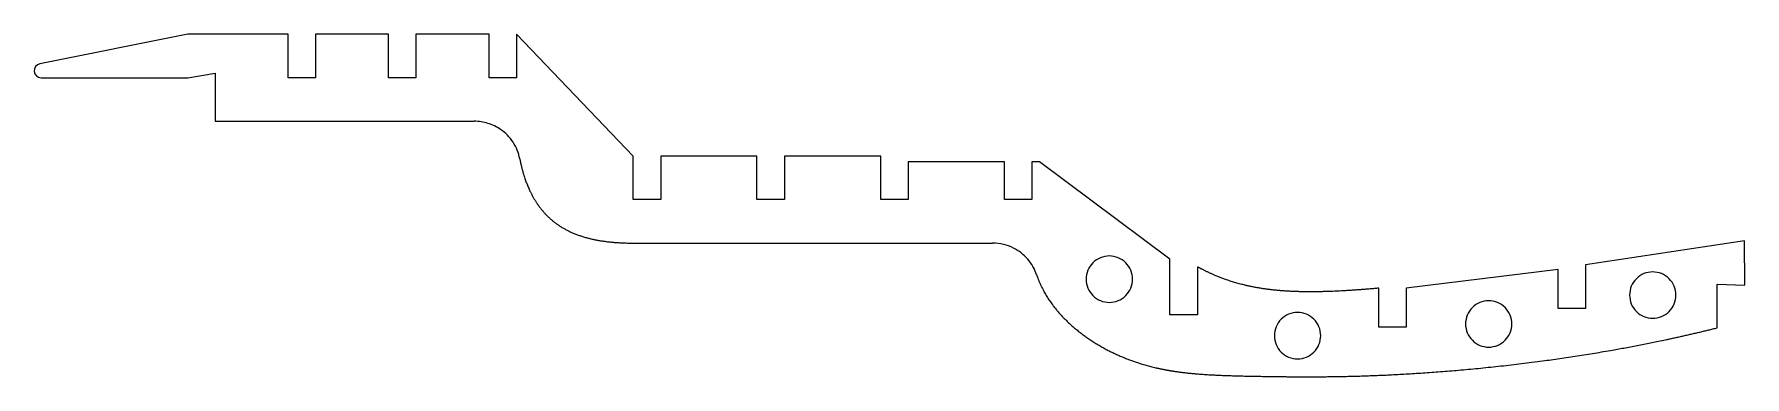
# Model space of a CAD drawing. Header units: inches. Extents: x -4.9 to 2.48, y -2.08 to -0.6.
import ezdxf

# ---------------------------------------------------------------- set-up
doc = ezdxf.new("R2010")
doc.units = ezdxf.units.IN
doc.layers.get('0').update_dxf_attribs({"linetype": 'CONTINUOUS'})

msp = doc.modelspace()

# ---------------------------------------------------------------- linework, layer by layer
for p, q in [((-4.2352, -0.6), (-4.873, -0.7281)), ((-3.8022, -0.6), (-4.2352, -0.6)), ((-3.8022, -0.7875), (-3.8022, -0.6)), ((-3.3691, -0.6), (-3.6841, -0.6)), ((-3.6841, -0.6), (-3.6841, -0.7875)), ((-3.3691, -0.7875), (-3.3691, -0.6)), ((-2.9361, -0.6), (-3.251, -0.6)), ((-3.251, -0.6), (-3.251, -0.7875)), ((-2.9361, -0.7875), (-2.9361, -0.6)), ((-2.3141, -1.125), (-2.818, -0.6)), ((-2.818, -0.6), (-2.818, -0.7875)), ((-4.8671, -0.7875), (-4.2352, -0.7875)), ((-4.2352, -0.7875), (-4.1171, -0.7675)), ((-4.1171, -0.7675), (-4.1171, -0.975)), ((-3.6841, -0.7875), (-3.8022, -0.7875)), ((-3.251, -0.7875), (-3.3691, -0.7875)), ((-2.818, -0.7875), (-2.9361, -0.7875)), ((-4.1171, -0.975), (-2.9998, -0.975)), ((-2.3141, -1.3125), (-2.3141, -1.125)), ((-1.7808, -1.125), (-2.196, -1.125)), ((-2.196, -1.125), (-2.196, -1.3125)), ((-1.7808, -1.3125), (-1.7808, -1.125)), ((-1.2474, -1.125), (-1.6627, -1.125)), ((-1.6627, -1.125), (-1.6627, -1.3125)), ((-1.2474, -1.3125), (-1.2474, -1.125)), ((-0.7141, -1.15), (-1.1293, -1.15)), ((-1.1293, -1.15), (-1.1293, -1.3125)), ((-0.7141, -1.3125), (-0.7141, -1.15)), ((-0.5625, -1.15), (-0.596, -1.15)), ((-0.596, -1.15), (-0.596, -1.3125)), ((0, -1.5695), (-0.5625, -1.15)), ((-2.196, -1.3125), (-2.3141, -1.3125)), ((-1.6627, -1.3125), (-1.7808, -1.3125)), ((-1.1293, -1.3125), (-1.2474, -1.3125)), ((-0.596, -1.3125), (-0.7141, -1.3125)), ((-2.3141, -1.5), (-0.7647, -1.5)), ((2.4775, -1.4901), (1.7913, -1.5942)), ((2.4784, -1.6818), (2.4775, -1.4901)), ((0, -1.8095), (0, -1.5695)), ((0.1181, -1.6021), (0.1181, -1.8095)), ((1.6732, -1.6142), (1.0181, -1.6944)), ((1.6732, -1.7817), (1.6732, -1.6142)), ((1.7913, -1.5942), (1.7913, -1.7817)), ((0.9, -1.8619), (0.9, -1.6944)), ((1.0181, -1.6944), (1.0181, -1.8619)), ((2.3594, -1.8651), (2.3594, -1.6776)), ((2.3594, -1.6776), (2.4784, -1.6818)), ((0.1181, -1.8095), (0, -1.8095)), ((1.7913, -1.7817), (1.6732, -1.7817)), ((1.0181, -1.8619), (0.9, -1.8619))]:
    msp.add_line(p, q)
msp.add_arc((-4.8671, -0.7575), 0.03, 101.35553, 270)
for points, degree, knots in [([(-2.8034, -1.1373), (-2.8083, -1.1117), (-2.8182, -1.0873), (-2.8467, -1.0437), (-2.8651, -1.0249), (-2.9031, -0.9988), (-2.9213, -0.99), (-2.9597, -0.978), (-2.9797, -0.975), (-2.9998, -0.975)], 3, [0, 0, 0, 0, 0.1984474, 0.1984474, 0.3968948, 0.3968948, 0.5501091, 0.5501091, 0.7033234, 0.7033234, 0.7033234, 0.7033234]), ([(-2.8034, -1.1373), (-2.7978, -1.1666), (-2.7835, -1.2243), (-2.7528, -1.3054), (-2.6899, -1.4002), (-2.5827, -1.467), (-2.465, -1.494), (-2.3676, -1.5), (-2.3141, -1.5)], 5, [0.2041995, 0.2041995, 0.2041995, 0.2041995, 0.2041995, 0.2041995, 0.4, 0.6, 0.8, 1, 1, 1, 1, 1, 1]), ([(-0.575, -1.6367), (-0.5832, -1.612), (-0.5962, -1.5892), (-0.6302, -1.5497), (-0.6509, -1.5335), (-0.6881, -1.5146), (-0.7029, -1.5092), (-0.7334, -1.5018), (-0.749, -1.5), (-0.7647, -1.5)], 3, [0, 0, 0, 0, 0.1984474, 0.1984474, 0.3968948, 0.3968948, 0.5164505, 0.5164505, 0.6360063, 0.6360063, 0.6360063, 0.6360063]), ([(-0.2614, -1.7557), (-0.2737, -1.7557), (-0.2882, -1.7528), (-0.311, -1.7434), (-0.3233, -1.7351), (-0.3408, -1.7177), (-0.349, -1.7054), (-0.3585, -1.6825), (-0.3614, -1.668), (-0.3614, -1.6433), (-0.3585, -1.6288), (-0.349, -1.606), (-0.3408, -1.5936), (-0.3233, -1.5762), (-0.311, -1.5679), (-0.2882, -1.5585), (-0.2737, -1.5556), (-0.249, -1.5556), (-0.2345, -1.5585), (-0.2117, -1.5679), (-0.1994, -1.5762), (-0.1819, -1.5936), (-0.1737, -1.6059), (-0.1642, -1.6288), (-0.1614, -1.6433), (-0.1614, -1.668), (-0.1642, -1.6825), (-0.1737, -1.7054), (-0.1819, -1.7177), (-0.1994, -1.7352), (-0.2117, -1.7434), (-0.2345, -1.7528), (-0.249, -1.7557), (-0.2614, -1.7557)], 3, [0, 0, 0, 0, 0.094038, 0.094038, 0.188103, 0.188103, 0.282174, 0.282174, 0.376278, 0.376278, 0.470384, 0.470384, 0.564462, 0.564462, 0.658533, 0.658533, 0.752569, 0.752569, 0.846589, 0.846589, 0.940644, 0.940644, 1.034738, 1.034738, 1.128859, 1.128859, 1.222978, 1.222978, 1.317064, 1.317064, 1.411114, 1.411114, 1.505138, 1.505138, 1.505138, 1.505138]), ([(-0.575, -1.6367), (-0.5714, -1.6474), (-0.5541, -1.6942), (-0.5109, -1.7728), (-0.4209, -1.8734), (-0.2879, -1.9622), (-0.1579, -2.0141), (-0.0684, -2.0369), (-0.0165, -2.0466), (0, -2.0494)], 5, [-0.9527397, -0.9527397, -0.9527397, -0.9527397, -0.9527397, -0.9527397, -0.9333333, -0.8666667, -0.8, -0.7333333, -0.7016811, -0.7016811, -0.7016811, -0.7016811, -0.7016811, -0.7016811]), ([(2.0816, -1.8242), (2.0692, -1.8242), (2.0547, -1.8213), (2.0319, -1.8119), (2.0196, -1.8037), (2.0022, -1.7862), (1.9939, -1.7739), (1.9845, -1.7511), (1.9816, -1.7365), (1.9816, -1.7118), (1.9845, -1.6973), (1.9939, -1.6745), (2.0022, -1.6621), (2.0196, -1.6447), (2.0319, -1.6364), (2.0547, -1.627), (2.0692, -1.6241), (2.0939, -1.6241), (2.1084, -1.627), (2.1312, -1.6364), (2.1436, -1.6447), (2.161, -1.6621), (2.1692, -1.6745), (2.1787, -1.6973), (2.1816, -1.7118), (2.1816, -1.7365), (2.1787, -1.7511), (2.1692, -1.7739), (2.161, -1.7862), (2.1436, -1.8037), (2.1312, -1.8119), (2.1084, -1.8213), (2.0939, -1.8242), (2.0816, -1.8242)], 3, [0, 0, 0, 0, 0.094025, 0.094025, 0.188075, 0.188075, 0.282157, 0.282157, 0.37627, 0.37627, 0.470385, 0.470385, 0.564475, 0.564475, 0.658528, 0.658528, 0.75255, 0.75255, 0.846572, 0.846572, 0.940626, 0.940626, 1.034715, 1.034715, 1.128831, 1.128831, 1.222943, 1.222943, 1.317025, 1.317025, 1.411075, 1.411075, 1.5051, 1.5051, 1.5051, 1.5051]), ([(1.3744, -1.9484), (1.3621, -1.9484), (1.3475, -1.9455), (1.3247, -1.936), (1.3124, -1.9278), (1.295, -1.9103), (1.2867, -1.898), (1.2773, -1.8752), (1.2744, -1.8607), (1.2744, -1.836), (1.2773, -1.8214), (1.2867, -1.7986), (1.295, -1.7863), (1.3124, -1.7688), (1.3247, -1.7606), (1.3475, -1.7511), (1.3621, -1.7483), (1.3867, -1.7483), (1.4013, -1.7511), (1.4241, -1.7606), (1.4364, -1.7688), (1.4538, -1.7863), (1.4621, -1.7986), (1.4715, -1.8214), (1.4744, -1.836), (1.4744, -1.8607), (1.4715, -1.8752), (1.4621, -1.898), (1.4538, -1.9103), (1.4364, -1.9278), (1.4241, -1.936), (1.4013, -1.9455), (1.3867, -1.9484), (1.3744, -1.9484)], 3, [0, 0, 0, 0, 0.094027, 0.094027, 0.188076, 0.188076, 0.282153, 0.282153, 0.376256, 0.376256, 0.470362, 0.470362, 0.564445, 0.564445, 0.658497, 0.658497, 0.752521, 0.752521, 0.846546, 0.846546, 0.940598, 0.940598, 1.034681, 1.034681, 1.128787, 1.128787, 1.22289, 1.22289, 1.316967, 1.316967, 1.411016, 1.411016, 1.505043, 1.505043, 1.505043, 1.505043]), ([(0.55, -1.9991), (0.5377, -1.9991), (0.5231, -1.9962), (0.5003, -1.9868), (0.488, -1.9786), (0.4706, -1.9611), (0.4623, -1.9488), (0.4529, -1.926), (0.45, -1.9114), (0.45, -1.8867), (0.4529, -1.8722), (0.4623, -1.8494), (0.4706, -1.8371), (0.488, -1.8196), (0.5003, -1.8114), (0.5231, -1.8019), (0.5377, -1.799), (0.5623, -1.799), (0.5769, -1.8019), (0.5997, -1.8114), (0.612, -1.8196), (0.6294, -1.8371), (0.6377, -1.8494), (0.6471, -1.8722), (0.65, -1.8867), (0.65, -1.9114), (0.6471, -1.926), (0.6377, -1.9488), (0.6294, -1.9611), (0.612, -1.9786), (0.5997, -1.9868), (0.5769, -1.9962), (0.5623, -1.9991), (0.55, -1.9991)], 3, [0, 0, 0, 0, 0.094028, 0.094028, 0.188076, 0.188076, 0.282152, 0.282152, 0.376252, 0.376252, 0.470354, 0.470354, 0.564434, 0.564434, 0.658486, 0.658486, 0.752511, 0.752511, 0.846537, 0.846537, 0.940588, 0.940588, 1.034669, 1.034669, 1.128771, 1.128771, 1.222871, 1.222871, 1.316946, 1.316946, 1.410995, 1.410995, 1.505022, 1.505022, 1.505022, 1.505022]), ([(0, -2.0494), (0.0183, -2.0525), (0.0708, -2.0602), (0.1549, -2.0678), (0.2663, -2.0722), (0.4052, -2.0746), (0.5681, -2.0769), (0.7549, -2.0759), (0.9732, -2.0683), (1.2218, -2.0517), (1.4942, -2.0244), (1.7811, -1.9852), (2.0143, -1.9437), (2.1878, -1.9067), (2.3024, -1.8794), (2.3594, -1.8651)], 5, [-0.7016811, -0.7016811, -0.7016811, -0.7016811, -0.7016811, -0.7016811, -0.6666667, -0.6, -0.5333333, -0.4666667, -0.4, -0.3333333, -0.2666667, -0.2, -0.1333333, -0.0666667, 0, 0, 0, 0, 0, 0])]:
    msp.add_open_spline(points, degree=degree, knots=knots)
msp.add_open_spline([(0.9, -1.6944), (0.8506, -1.6989), (0.7576, -1.7063), (0.6351, -1.7123), (0.5007, -1.7109), (0.3627, -1.6947), (0.2634, -1.6686), (0.1906, -1.6395), (0.1422, -1.6153), (0.1181, -1.6021)], degree=5)

doc.saveas('drawing.dxf')
